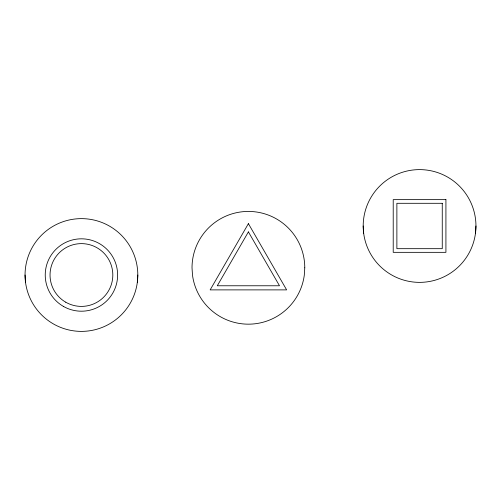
<?xml version="1.0" encoding="UTF-8"?>
<svg xmlns="http://www.w3.org/2000/svg" width="501" height="501" viewBox="0 0 501 501"><rect width="100%" height="100%" fill="white"/><g stroke="black" fill="none" stroke-linecap="round" stroke-linejoin="round"><path stroke-width="0.75" d="M137.324 282.37L137.806 275.011A56.381 56.381 0 0 0 53.238 226.183A56.381 56.381 0 0 0 53.238 323.834A56.381 56.381 0 0 0 137.806 275.011M475.468 233.347L475.95 225.989A56.381 56.381 0 0 0 391.381 177.166A56.381 56.381 0 0 0 391.381 274.817A56.381 56.381 0 0 0 475.95 225.989M363.194 225.989L363.676 233.347M25.05 275.011L25.532 282.37M304.777 267.81L304.295 275.168A56.381 56.381 0 0 1 192.503 275.168L192.021 267.81A56.381 56.381 0 0 1 248.402 211.428A56.381 56.381 0 0 1 304.777 267.81M248.402 223.653L210.157 289.885L286.641 289.885L248.402 223.653M248.402 231.888L217.29 285.77L279.508 285.77L248.402 231.888M445.921 199.636L393.216 199.636L393.216 252.341L445.921 252.341L445.921 199.636M442.258 203.3L396.88 203.3L396.88 248.678L442.258 248.678L442.258 203.3M63.333 306.355A36.191 36.191 0 0 0 117.622 275.011A36.191 36.191 0 0 0 63.333 243.668A36.191 36.191 0 0 0 63.333 306.355M65.731 302.197A31.394 31.394 0 0 0 112.819 275.011A31.394 31.394 0 0 0 65.731 247.826A31.394 31.394 0 0 0 65.731 302.197"/></g></svg>
